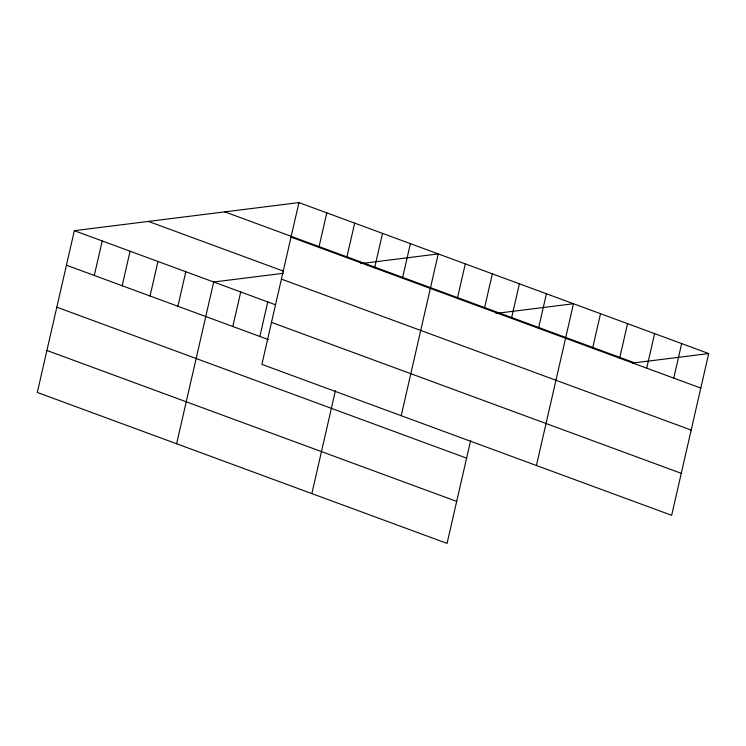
<?xml version="1.0" encoding="UTF-8"?>
<svg xmlns="http://www.w3.org/2000/svg" width="746" height="746" viewBox="0 0 746 746"><rect width="100%" height="100%" fill="white"/><g stroke="black" fill="none" stroke-linecap="round" stroke-linejoin="round"><path stroke-width="1.12" d="M298.932 202.595L261.883 364.365L671.652 515.318L708.7 353.557L298.932 202.595L74.348 230.682L37.3 392.443L447.068 543.405L470.651 440.466M94.304 275.47L102.211 240.949M122.167 285.737L130.074 251.215M150.039 296.003L157.947 261.482M177.902 306.261L185.81 271.74M176.625 443.767L213.673 282.007L283.424 273.288M232.808 326.496L240.716 291.975M259.85 336.455L267.758 301.934M318.887 247.383L326.795 212.862M346.75 257.65L354.658 223.129M311.847 493.591L335.42 390.652M374.613 267.917L382.521 233.395M402.476 278.183L410.384 243.662M401.199 415.69L438.247 253.92L360.775 263.608M457.391 298.409L465.299 263.888M484.434 308.368L492.341 273.847M511.476 318.337L519.384 283.816M538.519 328.296L546.426 293.775M536.43 465.504L573.478 303.734L495.997 313.423M592.613 348.223L600.521 313.702M619.656 358.183L627.563 323.661M646.707 368.151L654.606 333.63M673.75 378.11L681.658 343.589M632.347 363.097L708.7 353.557M224.816 211.864L634.585 362.817M291.024 237.125L700.792 388.079M148.463 221.413L283.499 271.162M281.401 279.107L691.178 430.069M74.348 230.682L275.33 304.722M271.497 322.375L681.266 473.328M66.441 265.203L268.513 339.644M56.827 307.193L466.595 458.147M46.914 350.461L456.692 501.415"/></g></svg>
